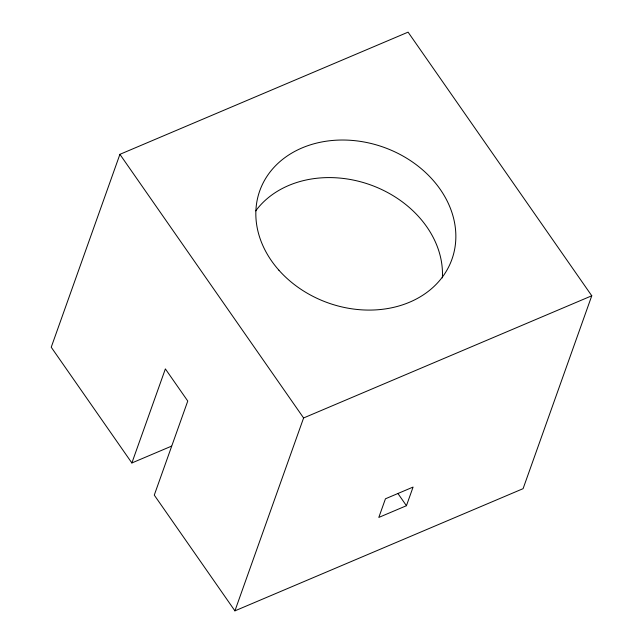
<?xml version="1.0" encoding="UTF-8"?>
<svg xmlns="http://www.w3.org/2000/svg" width="643" height="643" viewBox="0 0 643 643"><rect width="100%" height="100%" fill="white"/><g stroke="black" fill="none" stroke-linecap="round" stroke-linejoin="round"><path stroke-width="0.96" d="M131.871 462.96L165.372 368.905L187.764 401.047L154.272 495.11L234.92 610.85L523.089 488.664L591.769 295.78L408.08 32.15L119.911 154.336L51.231 347.22L131.871 462.96L171.593 446.121M234.92 610.85L303.6 417.966L591.769 295.78M406.44 505.711L413.079 487.072L385.446 498.791L378.807 517.43L406.44 505.711L397.961 493.543M119.911 154.336L303.6 417.966M255.713 210.88A102.012 82.634 19.6 0 1 370.489 184.887A102.012 82.634 19.6 0 1 442.368 277.88M278.901 270.205A102.012 82.634 19.6 0 0 449.65 264.884A102.012 82.634 19.6 0 0 338.965 140.078A102.012 82.634 19.6 0 0 278.901 270.205"/></g></svg>
